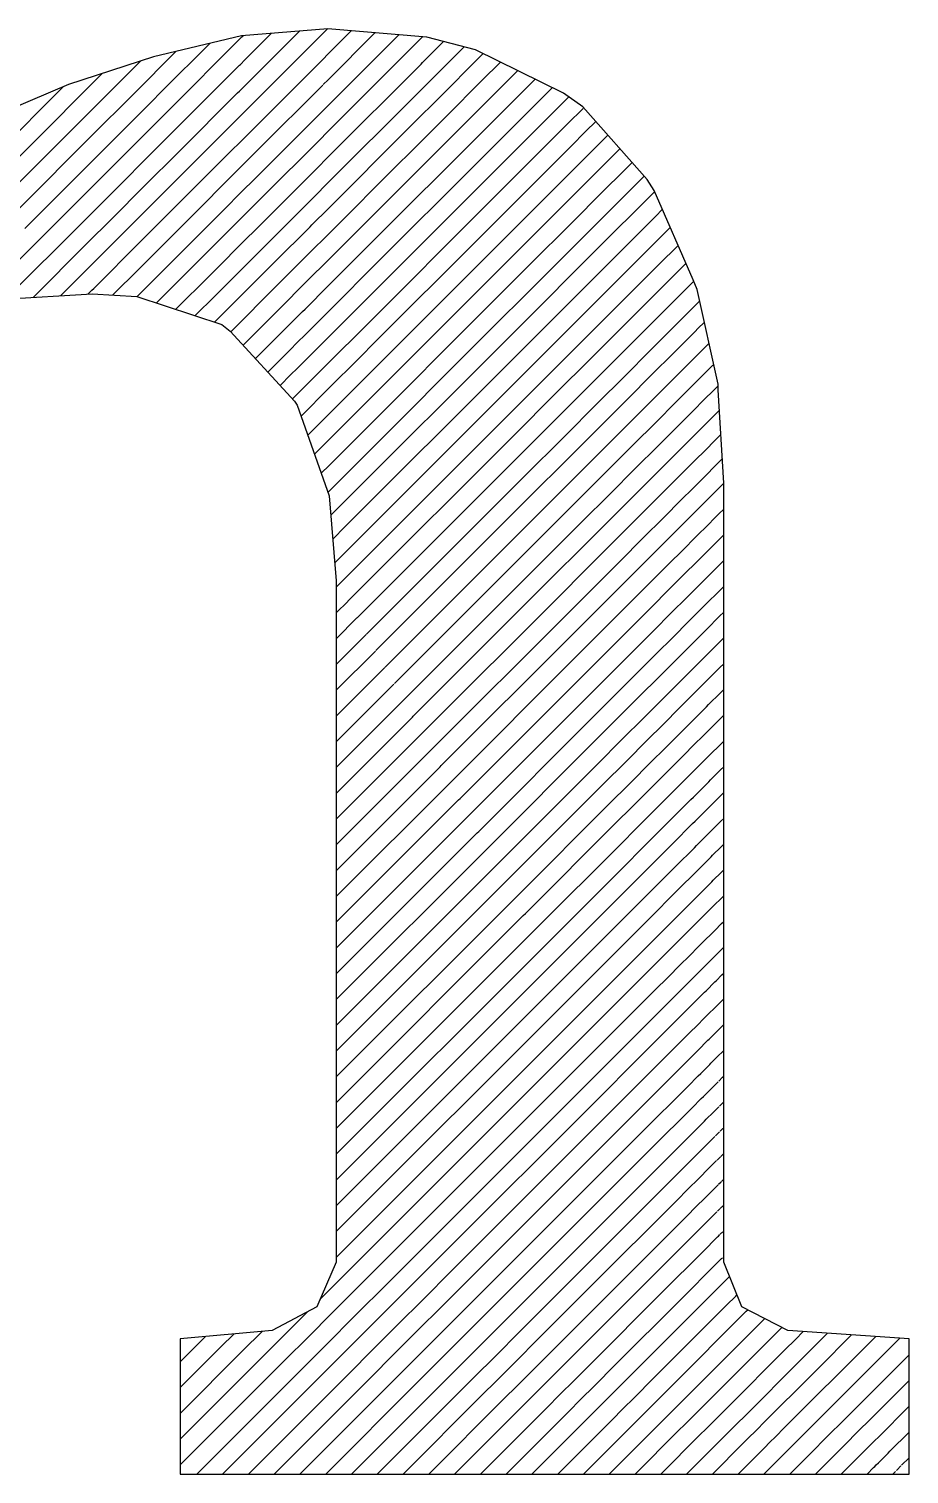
# Model space of a CAD drawing. Header units: metres. Extents: x 0 to 7795, y 0 to 4205.
# Drawn here: x 7363.79 to 7375.86, y 698.61 to 718.43 of the extents above; entities that cross this region are included whole.
import ezdxf

# ---------------------------------------------------------------- set-up
doc = ezdxf.new("R2010")
doc.units = ezdxf.units.M
doc.layers.add('MTH-CARIMBO-TXT1', color=1, linetype='Continuous')

msp = doc.modelspace()

# ---------------------------------------------------------------- linework, layer by layer
at = {"layer": 'MTH-CARIMBO-TXT1', "linetype": 'Continuous'}
for p, q in [((7366.796053, 717.696638), (7367.497543, 718.398127)), ((7366.840837, 717.387868), (7367.88211, 718.42914)), ((7367.889791, 718.083269), (7368.209126, 718.402603)), ((7365.61863, 717.579874), (7366.269498, 718.230742)), ((7365.690514, 717.298205), (7366.701942, 718.309634)), ((7366.706487, 718.314178), (7366.728409, 718.3361)), ((7366.75127, 718.005408), (7367.112976, 718.367114)), ((7367.890844, 717.730768), (7368.535129, 718.375054)), ((7367.891896, 717.378266), (7368.861133, 718.347504)), ((7367.892948, 717.025765), (7369.187137, 718.319954)), ((7369.302476, 718.08174), (7369.47645, 718.255714)), ((7369.371439, 717.797149), (7369.757686, 718.183396)), ((7364.400812, 717.069163), (7365.32033, 717.988681)), ((7365.546745, 717.861543), (7365.805459, 718.120257)), ((7366.688838, 717.942975), (7366.75127, 718.005408)), ((7366.88562, 717.079098), (7367.854442, 718.047919)), ((7367.857936, 718.051413), (7367.889791, 718.083269)), ((7369.188004, 717.967268), (7369.302476, 718.08174)), ((7369.440401, 717.512558), (7369.941459, 718.013616)), ((7369.941459, 718.013616), (7370.01941, 718.091567)), ((7364.364821, 717.386726), (7364.794311, 717.816216)), ((7365.41787, 717.732668), (7365.481828, 717.796626)), ((7365.481828, 717.796626), (7365.546745, 717.861543)), ((7365.762398, 717.016536), (7366.676296, 717.930434)), ((7366.676296, 717.930434), (7366.688838, 717.942975)), ((7367.894, 716.673264), (7369.167642, 717.946906)), ((7369.117293, 717.543004), (7369.371439, 717.797149)), ((7369.167642, 717.946906), (7369.188004, 717.967268)), ((7370.001509, 717.720113), (7370.256366, 717.97497)), ((7370.061559, 717.426609), (7370.493322, 717.858372)), ((7363.285632, 716.66109), (7364.257833, 717.633291)), ((7364.436802, 716.7516), (7365.41787, 717.732668)), ((7366.674973, 717.575557), (7366.796053, 717.696638)), ((7366.930404, 716.770328), (7367.819523, 717.659447)), ((7367.826572, 717.666496), (7367.890844, 717.730768)), ((7369.509363, 717.227967), (7370.001509, 717.720113)), ((7370.121609, 717.133106), (7370.730278, 717.741775)), ((7370.181659, 716.839603), (7370.967234, 717.625178)), ((7364.197163, 717.219068), (7364.364821, 717.386726)), ((7365.294407, 717.255651), (7365.455312, 717.416556)), ((7365.455312, 717.416556), (7365.61863, 717.579874)), ((7365.834283, 716.734867), (7366.65065, 717.551234)), ((7366.65065, 717.551234), (7366.674973, 717.575557)), ((7366.661108, 717.208139), (7366.840837, 717.387868)), ((7367.895052, 716.320763), (7369.072087, 717.497798)), ((7369.046583, 717.11874), (7369.440401, 717.512558)), ((7369.072087, 717.497798), (7369.117293, 717.543004)), ((7369.578326, 716.943376), (7370.061559, 717.426609)), ((7370.241709, 716.5461), (7371.134547, 717.438937)), ((7371.134547, 717.438937), (7371.193182, 717.497573)), ((7363.310886, 716.332791), (7364.197163, 717.219068)), ((7364.472793, 716.434037), (7365.294407, 717.255651)), ((7365.428795, 717.036486), (7365.690514, 717.298205)), ((7366.625003, 717.172034), (7366.661108, 717.208139)), ((7366.975187, 716.461558), (7367.784604, 717.270975)), ((7367.784604, 717.270975), (7367.795209, 717.281579)), ((7367.795209, 717.281579), (7367.891896, 717.378266)), ((7368.975872, 716.694476), (7369.509363, 717.227967)), ((7371.177166, 717.128003), (7371.389224, 717.340061)), ((7364.041864, 716.710216), (7364.400812, 717.069163)), ((7365.170944, 716.778635), (7365.428795, 717.036486)), ((7365.402279, 716.656416), (7365.762398, 717.016536)), ((7365.906167, 716.453198), (7366.625003, 717.172034)), ((7366.647243, 716.840721), (7366.88562, 717.079098)), ((7367.763845, 716.896662), (7367.892948, 717.025765)), ((7367.896105, 715.968262), (7368.976532, 717.04869)), ((7368.976532, 717.04869), (7369.046583, 717.11874)), ((7369.647288, 716.658785), (7370.121609, 717.133106)), ((7370.301759, 716.252596), (7371.177166, 717.128003)), ((7371.219785, 716.817069), (7371.427621, 717.024904)), ((7371.427621, 717.024904), (7371.562928, 717.160211)), ((7365.978051, 716.171529), (7366.599357, 716.792835)), ((7366.599357, 716.792835), (7366.647243, 716.840721)), ((7367.019971, 716.152788), (7367.749685, 716.882503)), ((7367.749685, 716.882503), (7367.763845, 716.896662)), ((7368.905161, 716.270212), (7369.578326, 716.943376)), ((7369.71625, 716.374194), (7370.181659, 716.839603)), ((7370.36181, 715.959093), (7371.219785, 716.817069)), ((7371.466017, 716.709747), (7371.728881, 716.972611)), ((7363.33614, 716.004491), (7364.041864, 716.710216)), ((7363.886565, 716.201363), (7364.436802, 716.7516)), ((7364.508783, 716.116474), (7365.170944, 716.778635)), ((7365.047481, 716.301619), (7365.402279, 716.656416)), ((7365.375762, 716.276346), (7365.834283, 716.734867)), ((7366.633378, 716.473303), (7366.930404, 716.770328)), ((7367.732481, 716.511745), (7367.894, 716.673264)), ((7367.897157, 715.615761), (7368.880977, 716.599581)), ((7368.834451, 715.845948), (7369.647288, 716.658785)), ((7368.880977, 716.599581), (7368.975872, 716.694476)), ((7371.262405, 716.506135), (7371.466017, 716.709747)), ((7371.504414, 716.394591), (7371.894835, 716.785012)), ((7371.542811, 716.079434), (7372.060789, 716.597412)), ((7363.731266, 715.69251), (7364.472793, 716.434037)), ((7365.349246, 715.896276), (7365.906167, 716.453198)), ((7366.049935, 715.88986), (7366.573711, 716.413635)), ((7366.573711, 716.413635), (7366.633378, 716.473303)), ((7366.619514, 716.105884), (7366.975187, 716.461558)), ((7367.064754, 715.844018), (7367.714767, 716.494031)), ((7367.714767, 716.494031), (7367.732481, 716.511745)), ((7369.785213, 716.089603), (7370.241709, 716.5461)), ((7370.42186, 715.66559), (7371.262405, 716.506135)), ((7371.305024, 716.1952), (7371.504414, 716.394591)), ((7371.581207, 715.764277), (7372.226742, 716.409812)), ((7363.361394, 715.676192), (7363.886565, 716.201363)), ((7364.544774, 715.798911), (7365.047481, 716.301619)), ((7364.924018, 715.824602), (7365.375762, 716.276346)), ((7367.701118, 716.126828), (7367.895052, 716.320763)), ((7368.76374, 715.421684), (7369.71625, 716.374194)), ((7368.785422, 716.150473), (7368.905161, 716.270212)), ((7369.854175, 715.805012), (7370.301759, 716.252596)), ((7363.575967, 715.183658), (7364.508783, 716.116474)), ((7365.322729, 715.516207), (7365.978051, 716.171529)), ((7366.12182, 715.60819), (7366.548064, 716.034435)), ((7366.548064, 716.034435), (7366.619514, 716.105884)), ((7366.605649, 715.738466), (7367.019971, 716.152788)), ((7367.109537, 715.535248), (7367.679848, 716.105558)), ((7367.679848, 716.105558), (7367.701118, 716.126828)), ((7367.898209, 715.26326), (7368.785422, 716.150473)), ((7368.693029, 714.99742), (7369.785213, 716.089603)), ((7370.48191, 715.372086), (7371.305024, 716.1952)), ((7371.347643, 715.884266), (7371.542811, 716.079434)), ((7371.619604, 715.44912), (7372.284018, 716.113534)), ((7372.284018, 716.113534), (7372.363062, 716.192578)), ((7364.580764, 715.481348), (7364.924018, 715.824602)), ((7364.800555, 715.347586), (7365.349246, 715.896276)), ((7365.296213, 715.136137), (7366.049935, 715.88986)), ((7366.591784, 715.371048), (7367.064754, 715.844018)), ((7367.669754, 715.741911), (7367.896105, 715.968262)), ((7368.622319, 714.573155), (7369.854175, 715.805012)), ((7368.689867, 715.701364), (7368.834451, 715.845948)), ((7369.923137, 715.520421), (7370.36181, 715.959093)), ((7370.54196, 715.078583), (7371.347643, 715.884266)), ((7372.30739, 715.783353), (7372.384646, 715.860609)), ((7372.384646, 715.860609), (7372.47577, 715.951733)), ((7363.469287, 714.723425), (7364.544774, 715.798911)), ((7365.272343, 714.758714), (7366.12182, 715.60819)), ((7366.193704, 715.326521), (7366.522418, 715.655235)), ((7366.522418, 715.655235), (7366.605649, 715.738466)), ((7367.154321, 715.226478), (7367.644929, 715.717086)), ((7367.638391, 715.356994), (7367.897157, 715.615761)), ((7367.644929, 715.717086), (7367.669754, 715.741911)), ((7367.899261, 714.910758), (7368.689867, 715.701364)), ((7369.9921, 715.23583), (7370.42186, 715.66559)), ((7371.390262, 715.573332), (7371.581207, 715.764277)), ((7371.658001, 715.133964), (7372.30739, 715.783353)), ((7372.406231, 715.52864), (7372.583373, 715.705783)), ((7363.846411, 714.746995), (7364.580764, 715.481348)), ((7364.677092, 714.870569), (7365.322729, 715.516207)), ((7366.577919, 715.00363), (7367.109537, 715.535248)), ((7368.551608, 714.148891), (7369.923137, 715.520421)), ((7368.594312, 715.252256), (7368.76374, 715.421684)), ((7370.60201, 714.78508), (7371.390262, 715.573332)), ((7371.432881, 715.262398), (7371.619604, 715.44912)), ((7371.696397, 714.818807), (7372.330762, 715.453171)), ((7372.330762, 715.453171), (7372.406231, 715.52864)), ((7372.427815, 715.196671), (7372.690976, 715.459833)), ((7364.616754, 715.163785), (7364.800555, 715.347586)), ((7365.5386, 714.671417), (7366.193704, 715.326521)), ((7366.265588, 715.044852), (7366.496772, 715.276036)), ((7366.496772, 715.276036), (7366.591784, 715.371048)), ((7366.564054, 714.636211), (7367.154321, 715.226478)), ((7367.199104, 714.917708), (7367.61001, 715.328614)), ((7367.607027, 714.972077), (7367.898209, 715.26326)), ((7367.61001, 715.328614), (7367.638391, 715.356994)), ((7367.900314, 714.558257), (7368.594312, 715.252256)), ((7368.480897, 713.724627), (7369.9921, 715.23583)), ((7370.061062, 714.951239), (7370.48191, 715.372086)), ((7370.66206, 714.491577), (7371.432881, 715.262398)), ((7372.4494, 714.864702), (7372.79858, 715.213883)), ((7364.223534, 714.770565), (7364.616754, 715.163785)), ((7364.940189, 714.780113), (7365.296213, 715.136137)), ((7365.804856, 714.58412), (7366.265588, 715.044852)), ((7370.130024, 714.666648), (7370.54196, 715.078583)), ((7371.4755, 714.951463), (7371.658001, 715.133964)), ((7371.734794, 714.50365), (7372.354134, 715.12299)), ((7372.354134, 715.12299), (7372.427815, 715.196671)), ((7364.600658, 714.794136), (7364.652745, 714.846222)), ((7364.652745, 714.846222), (7364.677092, 714.870569)), ((7366.337473, 714.763183), (7366.471125, 714.896836)), ((7366.471125, 714.896836), (7366.577919, 715.00363)), ((7366.556586, 714.27519), (7367.199104, 714.917708)), ((7367.243888, 714.608938), (7367.575091, 714.940142)), ((7367.575091, 714.940142), (7367.607027, 714.972077)), ((7367.575663, 714.58716), (7367.899261, 714.910758)), ((7368.410187, 713.300363), (7370.061062, 714.951239)), ((7368.498758, 714.803148), (7368.693029, 714.99742)), ((7370.72211, 714.198073), (7371.4755, 714.951463)), ((7371.518119, 714.640529), (7371.696397, 714.818807)), ((7372.377505, 714.792808), (7372.4494, 714.864702)), ((7372.470984, 714.532734), (7372.897926, 714.959675)), ((7366.071112, 714.496823), (7366.337473, 714.763183)), ((7366.445479, 714.517636), (7366.564054, 714.636211)), ((7367.901366, 714.205756), (7368.498758, 714.803148)), ((7368.339476, 712.876099), (7370.130024, 714.666648)), ((7370.198987, 714.382057), (7370.60201, 714.78508)), ((7370.78216, 713.90457), (7371.518119, 714.640529)), ((7371.773191, 714.188493), (7372.377505, 714.792808)), ((7372.492568, 714.200765), (7372.908625, 714.616821)), ((7372.908625, 714.616821), (7372.959462, 714.667659)), ((7372.959462, 714.667659), (7372.987555, 714.695751)), ((7366.337368, 714.409526), (7366.409357, 714.481514)), ((7366.409357, 714.481514), (7366.445479, 714.517636)), ((7366.725997, 714.091047), (7367.243888, 714.608938)), ((7367.288671, 714.300168), (7367.540172, 714.551669)), ((7367.540172, 714.551669), (7367.575663, 714.58716)), ((7367.5443, 714.202243), (7367.900314, 714.558257)), ((7368.403203, 714.354039), (7368.622319, 714.573155)), ((7370.267949, 714.097466), (7370.66206, 714.491577)), ((7371.560738, 714.329595), (7371.734794, 714.50365)), ((7371.811587, 713.873337), (7372.400877, 714.462627)), ((7372.400877, 714.462627), (7372.470984, 714.532734)), ((7366.895408, 713.906905), (7367.288671, 714.300168)), ((7367.902418, 713.853255), (7368.403203, 714.354039)), ((7368.268765, 712.451835), (7370.198987, 714.382057)), ((7370.84221, 713.611067), (7371.560738, 714.329595)), ((7372.514153, 713.868796), (7372.919324, 714.273967)), ((7372.919324, 714.273967), (7372.968831, 714.323474)), ((7372.968831, 714.323474), (7373.048512, 714.403155)), ((7367.333455, 713.991398), (7367.505253, 714.163197)), ((7367.505253, 714.163197), (7367.5443, 714.202243)), ((7367.512936, 713.817326), (7367.901366, 714.205756)), ((7368.198055, 712.027571), (7370.267949, 714.097466)), ((7368.307648, 713.904931), (7368.551608, 714.148891)), ((7370.336911, 713.812875), (7370.72211, 714.198073)), ((7370.90226, 713.317563), (7371.603358, 714.01866)), ((7371.603358, 714.01866), (7371.773191, 714.188493)), ((7371.849984, 713.55818), (7372.424249, 714.132445)), ((7372.424249, 714.132445), (7372.492568, 714.200765)), ((7372.9782, 713.97929), (7373.10947, 714.110559)), ((7367.064819, 713.722762), (7367.333455, 713.991398)), ((7367.481572, 713.432409), (7367.902418, 713.853255)), ((7367.90347, 713.500754), (7368.307648, 713.904931)), ((7370.405874, 713.528283), (7370.78216, 713.90457)), ((7371.645977, 713.707726), (7371.811587, 713.873337)), ((7372.447621, 713.802264), (7372.514153, 713.868796)), ((7372.535737, 713.536827), (7372.930023, 713.931112)), ((7372.930023, 713.931112), (7372.9782, 713.97929)), ((7372.987569, 713.635105), (7373.170427, 713.817963)), ((7373.170427, 713.817963), (7373.18084, 713.828376)), ((7367.23423, 713.53862), (7367.378238, 713.682628)), ((7367.378238, 713.682628), (7367.470335, 713.774725)), ((7367.470335, 713.774725), (7367.512936, 713.817326)), ((7368.127344, 711.603307), (7370.336911, 713.812875)), ((7368.212093, 713.455823), (7368.480897, 713.724627)), ((7370.962311, 713.02406), (7371.645977, 713.707726)), ((7371.88838, 713.243023), (7372.447621, 713.802264)), ((7372.940722, 713.588258), (7372.987569, 713.635105)), ((7367.435416, 713.386253), (7367.481572, 713.432409)), ((7367.521272, 713.118556), (7367.90347, 713.500754)), ((7367.904523, 713.148253), (7368.212093, 713.455823)), ((7368.056633, 711.179043), (7370.405874, 713.528283)), ((7370.474836, 713.243692), (7370.84221, 713.611067)), ((7371.688596, 713.396792), (7371.849984, 713.55818)), ((7371.926777, 712.927866), (7372.470993, 713.472082)), ((7372.470993, 713.472082), (7372.535737, 713.536827)), ((7372.557322, 713.204858), (7372.940722, 713.588258)), ((7372.996938, 713.290921), (7373.231384, 713.525367)), ((7367.403641, 713.354478), (7367.423021, 713.373858)), ((7367.423021, 713.373858), (7367.435416, 713.386253)), ((7368.035215, 710.804071), (7370.474836, 713.243692)), ((7368.116538, 713.006714), (7368.410187, 713.300363)), ((7370.543798, 712.959101), (7370.90226, 713.317563)), ((7371.022361, 712.730557), (7371.688596, 713.396792)), ((7371.731215, 713.085858), (7371.88838, 713.243023)), ((7372.578906, 712.872889), (7372.951421, 713.245404)), ((7372.951421, 713.245404), (7372.996938, 713.290921)), ((7367.613678, 712.857408), (7367.904523, 713.148253)), ((7371.082411, 712.437054), (7371.731215, 713.085858)), ((7371.965174, 712.61271), (7372.494365, 713.141901)), ((7372.494365, 713.141901), (7372.557322, 713.204858)), ((7373.006307, 712.946736), (7373.24298, 713.183409)), ((7373.24298, 713.183409), (7373.257839, 713.198268)), ((7367.905575, 712.795752), (7368.116538, 713.006714)), ((7368.020983, 712.557606), (7368.339476, 712.876099)), ((7368.16336, 710.578663), (7370.543798, 712.959101)), ((7370.612761, 712.67451), (7370.962311, 713.02406)), ((7371.773834, 712.774923), (7371.926777, 712.927866)), ((7372.517737, 712.81172), (7372.578906, 712.872889)), ((7372.600491, 712.54092), (7372.96212, 712.902549)), ((7372.96212, 712.902549), (7373.006307, 712.946736)), ((7373.015676, 712.602552), (7373.245225, 712.832101)), ((7373.245225, 712.832101), (7373.277758, 712.864633)), ((7367.706084, 712.596261), (7367.905575, 712.795752)), ((7368.291506, 710.353256), (7370.612761, 712.67451)), ((7370.681723, 712.389919), (7371.022361, 712.730557)), ((7371.142461, 712.14355), (7371.773834, 712.774923)), ((7372.00357, 712.297553), (7372.517737, 712.81172)), ((7367.79849, 712.335113), (7367.906627, 712.44325)), ((7367.906627, 712.44325), (7368.020983, 712.557606)), ((7367.925428, 712.108498), (7368.268765, 712.451835)), ((7370.750685, 712.105328), (7371.082411, 712.437054)), ((7371.202511, 711.850047), (7371.816453, 712.463989)), ((7371.816453, 712.463989), (7371.965174, 712.61271)), ((7372.041967, 711.982396), (7372.541109, 712.481538)), ((7372.541109, 712.481538), (7372.600491, 712.54092)), ((7372.622075, 712.208951), (7372.972819, 712.559695)), ((7372.972819, 712.559695), (7373.015676, 712.602552)), ((7373.025045, 712.258367), (7373.24747, 712.480792)), ((7373.24747, 712.480792), (7373.297676, 712.530999)), ((7368.419652, 710.127848), (7370.681723, 712.389919)), ((7371.859072, 712.153055), (7372.00357, 712.297553)), ((7372.983518, 712.21684), (7373.025045, 712.258367)), ((7367.890896, 712.073966), (7367.907679, 712.090749)), ((7367.907679, 712.090749), (7367.925428, 712.108498)), ((7368.547798, 709.902441), (7370.750685, 712.105328)), ((7370.819648, 711.820737), (7371.142461, 712.14355)), ((7371.262561, 711.556544), (7371.859072, 712.153055)), ((7372.080364, 711.66724), (7372.564481, 712.151357)), ((7372.564481, 712.151357), (7372.622075, 712.208951)), ((7372.64366, 711.876982), (7372.983518, 712.21684)), ((7373.034414, 711.914183), (7373.249715, 712.129484)), ((7373.249715, 712.129484), (7373.317595, 712.197364)), ((7367.929736, 711.759253), (7368.198055, 712.027571)), ((7370.88861, 711.536146), (7371.202511, 711.850047)), ((7371.322611, 711.26304), (7371.901691, 711.842121)), ((7371.901691, 711.842121), (7372.041967, 711.982396)), ((7372.587853, 711.821175), (7372.64366, 711.876982)), ((7372.665244, 711.545013), (7372.994217, 711.873986)), ((7372.994217, 711.873986), (7373.034414, 711.914183)), ((7373.251959, 711.778175), (7373.317555, 711.843771)), ((7368.675944, 709.677033), (7370.819648, 711.820737)), ((7371.94431, 711.531186), (7372.080364, 711.66724)), ((7372.11876, 711.352083), (7372.587853, 711.821175)), ((7373.043783, 711.569998), (7373.251959, 711.778175)), ((7367.956521, 711.432484), (7368.127344, 711.603307)), ((7368.80409, 709.451626), (7370.88861, 711.536146)), ((7370.957572, 711.251555), (7371.262561, 711.556544)), ((7371.382661, 710.969537), (7371.94431, 711.531186)), ((7372.157157, 711.036926), (7372.611225, 711.490994)), ((7372.611225, 711.490994), (7372.665244, 711.545013)), ((7372.686829, 711.213044), (7373.004916, 711.531132)), ((7373.004916, 711.531132), (7373.043783, 711.569998)), ((7373.254204, 711.426866), (7373.317555, 711.490217)), ((7368.932235, 709.226218), (7370.957572, 711.251555)), ((7371.026535, 710.966964), (7371.322611, 711.26304)), ((7371.98693, 711.220252), (7372.11876, 711.352083)), ((7373.053152, 711.225814), (7373.254204, 711.426866)), ((7367.983305, 711.105715), (7368.056633, 711.179043)), ((7371.442711, 710.676034), (7371.98693, 711.220252)), ((7372.195554, 710.721769), (7372.634597, 711.160812)), ((7372.634597, 711.160812), (7372.686829, 711.213044)), ((7372.708413, 710.881075), (7373.015615, 711.188277)), ((7373.015615, 711.188277), (7373.053152, 711.225814)), ((7373.062521, 710.881629), (7373.256449, 711.075558)), ((7373.256449, 711.075558), (7373.317555, 711.136664)), ((7369.060381, 709.00081), (7371.026535, 710.966964)), ((7371.095497, 710.682373), (7371.382661, 710.969537)), ((7371.502761, 710.38253), (7372.029549, 710.909318)), ((7372.029549, 710.909318), (7372.157157, 711.036926)), ((7372.657968, 710.830631), (7372.708413, 710.881075)), ((7372.729997, 710.549106), (7373.026314, 710.845423)), ((7373.026314, 710.845423), (7373.062521, 710.881629)), ((7368.00345, 710.772306), (7368.034857, 710.803714)), ((7369.188527, 708.775403), (7371.095497, 710.682373)), ((7371.164459, 710.397782), (7371.442711, 710.676034)), ((7372.072168, 710.598383), (7372.195554, 710.721769)), ((7372.23395, 710.406613), (7372.657968, 710.830631)), ((7373.07189, 710.537445), (7373.258694, 710.724249)), ((7373.258694, 710.724249), (7373.317555, 710.78311)), ((7368.00345, 710.418753), (7368.161562, 710.576865)), ((7371.562812, 710.089027), (7372.072168, 710.598383)), ((7372.272347, 710.091456), (7372.68134, 710.500449)), ((7372.68134, 710.500449), (7372.729997, 710.549106)), ((7372.751582, 710.217137), (7373.037013, 710.502568)), ((7373.037013, 710.502568), (7373.07189, 710.537445)), ((7368.00345, 710.0652), (7368.288266, 710.350016)), ((7369.316673, 708.549995), (7371.164459, 710.397782)), ((7371.233422, 710.113191), (7371.502761, 710.38253)), ((7371.622862, 709.795524), (7372.114787, 710.287449)), ((7372.114787, 710.287449), (7372.23395, 710.406613)), ((7373.081258, 710.19326), (7373.260939, 710.372941)), ((7373.260939, 710.372941), (7373.317555, 710.429557)), ((7368.00345, 709.711646), (7368.414971, 710.123167)), ((7369.444819, 708.324588), (7371.233422, 710.113191)), ((7371.302384, 709.8286), (7371.562812, 710.089027)), ((7372.157406, 709.976515), (7372.272347, 710.091456)), ((7372.310744, 709.776299), (7372.704712, 710.170268)), ((7372.704712, 710.170268), (7372.751582, 710.217137)), ((7372.773166, 709.885168), (7373.047712, 710.159714)), ((7373.047712, 710.159714), (7373.081258, 710.19326)), ((7373.263183, 710.021632), (7373.317555, 710.076004)), ((7368.00345, 709.358093), (7368.541675, 709.896318)), ((7371.682912, 709.502021), (7372.157406, 709.976515)), ((7372.728084, 709.840086), (7372.773166, 709.885168)), ((7373.090627, 709.849076), (7373.263183, 710.021632)), ((7368.00345, 709.004539), (7368.66838, 709.669469)), ((7369.572964, 708.09918), (7371.302384, 709.8286)), ((7371.371346, 709.544009), (7371.622862, 709.795524)), ((7371.742962, 709.208517), (7372.200025, 709.665581)), ((7372.200025, 709.665581), (7372.310744, 709.776299)), ((7372.34914, 709.461142), (7372.728084, 709.840086)), ((7372.794751, 709.5532), (7373.058411, 709.81686)), ((7373.058411, 709.81686), (7373.090627, 709.849076)), ((7373.099996, 709.504892), (7373.265428, 709.670323)), ((7373.265428, 709.670323), (7373.317555, 709.72245)), ((7369.70111, 707.873773), (7371.371346, 709.544009)), ((7371.440309, 709.259418), (7371.682912, 709.502021)), ((7372.242644, 709.354646), (7372.34914, 709.461142)), ((7372.387537, 709.145986), (7372.751456, 709.509905)), ((7372.751456, 709.509905), (7372.794751, 709.5532)), ((7372.816335, 709.221231), (7373.06911, 709.474005)), ((7373.06911, 709.474005), (7373.099996, 709.504892)), ((7368.00345, 708.650986), (7368.795084, 709.44262)), ((7369.829256, 707.648365), (7371.440309, 709.259418)), ((7371.803012, 708.915014), (7372.242644, 709.354646)), ((7373.109365, 709.160707), (7373.267673, 709.319015)), ((7373.267673, 709.319015), (7373.317555, 709.368897)), ((7368.00345, 708.297433), (7368.921789, 709.215771)), ((7368.921789, 709.215771), (7368.932235, 709.226218)), ((7371.509271, 708.974827), (7371.742962, 709.208517)), ((7372.285263, 709.043712), (7372.387537, 709.145986)), ((7372.425934, 708.830829), (7372.774828, 709.179723)), ((7372.774828, 709.179723), (7372.816335, 709.221231)), ((7372.83792, 708.889262), (7373.079809, 709.131151)), ((7373.079809, 709.131151), (7373.109365, 709.160707)), ((7368.00345, 707.943879), (7369.048493, 708.988922)), ((7369.048493, 708.988922), (7369.060381, 709.00081)), ((7369.957402, 707.422957), (7371.509271, 708.974827)), ((7371.578233, 708.690236), (7371.803012, 708.915014)), ((7371.863062, 708.621511), (7372.285263, 709.043712)), ((7372.7982, 708.849542), (7372.83792, 708.889262)), ((7373.118734, 708.816523), (7373.269918, 708.967706)), ((7373.269918, 708.967706), (7373.317555, 709.015343)), ((7368.00345, 707.590326), (7369.175198, 708.762073)), ((7369.175198, 708.762073), (7369.188527, 708.775403)), ((7370.085548, 707.19755), (7371.578233, 708.690236)), ((7371.923112, 708.328007), (7372.327883, 708.732778)), ((7372.327883, 708.732778), (7372.425934, 708.830829)), ((7372.46433, 708.515672), (7372.7982, 708.849542)), ((7372.859504, 708.557293), (7373.090508, 708.788296)), ((7373.090508, 708.788296), (7373.118734, 708.816523)), ((7368.00345, 707.236773), (7369.301902, 708.535225)), ((7369.301902, 708.535225), (7369.316673, 708.549995)), ((7371.647196, 708.405644), (7371.863062, 708.621511)), ((7372.370502, 708.421844), (7372.46433, 708.515672)), ((7372.502727, 708.200516), (7372.821572, 708.51936)), ((7372.821572, 708.51936), (7372.859504, 708.557293)), ((7373.101207, 708.445442), (7373.128103, 708.472338)), ((7373.128103, 708.472338), (7373.272162, 708.616398)), ((7373.272162, 708.616398), (7373.317555, 708.66179)), ((7368.00345, 706.883219), (7369.428607, 708.308376)), ((7369.428607, 708.308376), (7369.444819, 708.324588)), ((7370.213694, 706.972142), (7371.647196, 708.405644)), ((7371.716158, 708.121053), (7371.923112, 708.328007)), ((7371.983162, 708.034504), (7372.370502, 708.421844)), ((7372.881089, 708.225324), (7373.101207, 708.445442)), ((7373.274407, 708.265089), (7373.317555, 708.308237)), ((7368.00345, 706.529666), (7369.555311, 708.081527)), ((7369.555311, 708.081527), (7369.572964, 708.09918)), ((7370.341839, 706.746735), (7371.716158, 708.121053)), ((7372.043212, 707.741001), (7372.413121, 708.110909)), ((7372.413121, 708.110909), (7372.502727, 708.200516)), ((7372.541124, 707.885359), (7372.844944, 708.189179)), ((7372.844944, 708.189179), (7372.881089, 708.225324)), ((7372.902673, 707.893355), (7373.111906, 708.102588)), ((7373.111906, 708.102588), (7373.137472, 708.128154)), ((7373.137472, 708.128154), (7373.274407, 708.265089)), ((7369.682016, 707.854678), (7369.70111, 707.873773)), ((7371.785121, 707.836462), (7371.983162, 708.034504)), ((7372.45574, 707.799975), (7372.541124, 707.885359)), ((7372.868316, 707.858997), (7372.902673, 707.893355)), ((7373.146841, 707.783969), (7373.276652, 707.91378)), ((7373.276652, 707.91378), (7373.317555, 707.954683)), ((7368.00345, 706.176112), (7369.682016, 707.854678)), ((7370.469985, 706.521327), (7371.785121, 707.836462)), ((7371.854083, 707.551871), (7372.043212, 707.741001)), ((7372.103262, 707.447498), (7372.45574, 707.799975)), ((7372.57952, 707.570202), (7372.868316, 707.858997)), ((7372.924258, 707.561386), (7373.122605, 707.759733)), ((7373.122605, 707.759733), (7373.146841, 707.783969)), ((7368.00345, 705.822559), (7369.80872, 707.627829)), ((7369.80872, 707.627829), (7369.829256, 707.648365)), ((7370.598131, 706.295919), (7371.854083, 707.551871)), ((7372.163313, 707.153994), (7372.498359, 707.489041)), ((7372.498359, 707.489041), (7372.57952, 707.570202)), ((7372.617917, 707.255045), (7372.891688, 707.528816)), ((7372.891688, 707.528816), (7372.924258, 707.561386)), ((7373.15621, 707.439785), (7373.278897, 707.562472)), ((7373.278897, 707.562472), (7373.317555, 707.60113)), ((7368.00345, 705.469006), (7369.935425, 707.40098)), ((7369.935425, 707.40098), (7369.957402, 707.422957)), ((7371.923045, 707.26728), (7372.103262, 707.447498)), ((7372.945842, 707.229417), (7373.133304, 707.416879)), ((7373.133304, 707.416879), (7373.15621, 707.439785)), ((7368.00345, 705.115452), (7370.062129, 707.174131)), ((7370.062129, 707.174131), (7370.085548, 707.19755)), ((7370.726277, 706.070512), (7371.923045, 707.26728)), ((7371.992008, 706.982689), (7372.163313, 707.153994)), ((7372.223363, 706.860491), (7372.540978, 707.178106)), ((7372.540978, 707.178106), (7372.617917, 707.255045)), ((7372.656314, 706.939889), (7372.91506, 707.198634)), ((7372.91506, 707.198634), (7372.945842, 707.229417)), ((7373.144003, 707.074025), (7373.165579, 707.0956)), ((7373.165579, 707.0956), (7373.281142, 707.211163)), ((7373.281142, 707.211163), (7373.317555, 707.247577)), ((7368.00345, 704.761899), (7370.188833, 706.947282)), ((7370.188833, 706.947282), (7370.213694, 706.972142)), ((7370.854423, 705.845104), (7371.992008, 706.982689)), ((7372.583597, 706.867172), (7372.656314, 706.939889)), ((7372.938431, 706.868453), (7372.967426, 706.897448)), ((7372.967426, 706.897448), (7373.144003, 707.074025)), ((7373.283386, 706.859855), (7373.317555, 706.894023)), ((7368.00345, 704.408345), (7370.315538, 706.720433)), ((7370.315538, 706.720433), (7370.341839, 706.746735)), ((7370.982568, 705.619697), (7372.06097, 706.698098)), ((7372.06097, 706.698098), (7372.223363, 706.860491)), ((7372.283413, 706.566988), (7372.583597, 706.867172)), ((7372.69471, 706.624732), (7372.938431, 706.868453)), ((7372.989011, 706.565479), (7373.154702, 706.73117)), ((7373.154702, 706.73117), (7373.174948, 706.751416)), ((7373.174948, 706.751416), (7373.283386, 706.859855)), ((7368.00345, 704.054792), (7370.442242, 706.493584)), ((7370.442242, 706.493584), (7370.469985, 706.521327)), ((7372.129932, 706.413507), (7372.283413, 706.566988)), ((7372.343463, 706.273484), (7372.626216, 706.556238)), ((7372.626216, 706.556238), (7372.69471, 706.624732)), ((7372.733107, 706.309575), (7372.961803, 706.538272)), ((7372.961803, 706.538272), (7372.989011, 706.565479)), ((7373.184317, 706.407231), (7373.285631, 706.508546)), ((7373.285631, 706.508546), (7373.317555, 706.54047)), ((7370.568947, 706.266735), (7370.598131, 706.295919)), ((7371.110714, 705.394289), (7372.129932, 706.413507)), ((7372.668836, 706.245304), (7372.733107, 706.309575)), ((7373.010595, 706.23351), (7373.165401, 706.388316)), ((7373.165401, 706.388316), (7373.184317, 706.407231)), ((7368.00345, 703.701239), (7370.568947, 706.266735)), ((7371.23886, 705.168882), (7372.198895, 706.128916)), ((7372.198895, 706.128916), (7372.343463, 706.273484)), ((7372.403513, 705.979981), (7372.668836, 706.245304)), ((7372.771504, 705.994418), (7372.985175, 706.20809)), ((7372.985175, 706.20809), (7373.010595, 706.23351)), ((7373.193685, 706.063047), (7373.287876, 706.157237)), ((7373.287876, 706.157237), (7373.317555, 706.186916)), ((7368.00345, 703.347685), (7370.695651, 706.039887)), ((7370.695651, 706.039887), (7370.726277, 706.070512)), ((7372.267857, 705.844325), (7372.403513, 705.979981)), ((7372.463563, 705.686478), (7372.711455, 705.934369)), ((7372.711455, 705.934369), (7372.771504, 705.994418)), ((7373.008547, 705.877909), (7373.03218, 705.901541)), ((7373.03218, 705.901541), (7373.1761, 706.045461)), ((7373.1761, 706.045461), (7373.193685, 706.063047)), ((7368.00345, 702.994132), (7370.822356, 705.813038)), ((7370.822356, 705.813038), (7370.854423, 705.845104)), ((7371.367006, 704.943474), (7372.267857, 705.844325)), ((7372.8099, 705.679262), (7373.008547, 705.877909)), ((7373.053764, 705.569572), (7373.186799, 705.702607)), ((7373.186799, 705.702607), (7373.203054, 705.718862)), ((7373.203054, 705.718862), (7373.290121, 705.805929)), ((7373.290121, 705.805929), (7373.317555, 705.833363)), ((7368.00345, 702.640578), (7370.94906, 705.586189)), ((7370.94906, 705.586189), (7370.982568, 705.619697)), ((7371.495152, 704.718066), (7372.336819, 705.559734)), ((7372.336819, 705.559734), (7372.463563, 705.686478)), ((7372.523613, 705.392975), (7372.754074, 705.623435)), ((7372.754074, 705.623435), (7372.8099, 705.679262)), ((7372.848297, 705.364105), (7373.031919, 705.547727)), ((7373.031919, 705.547727), (7373.053764, 705.569572)), ((7368.00345, 702.287025), (7371.075765, 705.35934)), ((7371.075765, 705.35934), (7371.110714, 705.394289)), ((7372.405782, 705.275143), (7372.523613, 705.392975)), ((7372.583663, 705.099471), (7372.796693, 705.312501)), ((7372.796693, 705.312501), (7372.848297, 705.364105)), ((7373.075349, 705.237603), (7373.197498, 705.359753)), ((7373.197498, 705.359753), (7373.212423, 705.374678)), ((7373.212423, 705.374678), (7373.292366, 705.45462)), ((7373.292366, 705.45462), (7373.317555, 705.47981)), ((7368.00345, 701.933472), (7371.202469, 705.132491)), ((7371.202469, 705.132491), (7371.23886, 705.168882)), ((7371.623298, 704.492659), (7372.405782, 705.275143)), ((7372.474744, 704.990552), (7372.583663, 705.099471)), ((7372.886694, 705.048948), (7373.055291, 705.217546)), ((7373.055291, 705.217546), (7373.075349, 705.237603)), ((7373.221792, 705.030493), (7373.29461, 705.103311)), ((7373.29461, 705.103311), (7373.317555, 705.126256)), ((7368.00345, 701.579918), (7371.329174, 704.905642)), ((7371.329174, 704.905642), (7371.367006, 704.943474)), ((7371.751443, 704.267251), (7372.474744, 704.990552)), ((7372.643713, 704.805968), (7372.839312, 705.001567)), ((7372.839312, 705.001567), (7372.886694, 705.048948)), ((7373.078663, 704.887364), (7373.096933, 704.905634)), ((7373.096933, 704.905634), (7373.208197, 705.016898)), ((7373.208197, 705.016898), (7373.221792, 705.030493)), ((7371.455878, 704.678793), (7371.495152, 704.718066)), ((7371.879589, 704.041844), (7372.543706, 704.705961)), ((7372.543706, 704.705961), (7372.643713, 704.805968)), ((7372.881931, 704.690632), (7372.92509, 704.733791)), ((7372.92509, 704.733791), (7373.078663, 704.887364)), ((7373.231161, 704.686309), (7373.296855, 704.752003)), ((7373.296855, 704.752003), (7373.317555, 704.772703)), ((7368.261213, 701.484127), (7371.455878, 704.678793)), ((7372.612669, 704.42137), (7372.703763, 704.512465)), ((7372.703763, 704.512465), (7372.881931, 704.690632)), ((7372.963487, 704.418635), (7373.102035, 704.557183)), ((7373.102035, 704.557183), (7373.118518, 704.573666)), ((7373.118518, 704.573666), (7373.218896, 704.674044)), ((7373.218896, 704.674044), (7373.231161, 704.686309)), ((7368.579739, 701.4491), (7371.582583, 704.451944)), ((7371.582583, 704.451944), (7371.623298, 704.492659)), ((7372.007735, 703.816436), (7372.612669, 704.42137)), ((7372.763814, 704.218961), (7372.92455, 704.379698)), ((7372.92455, 704.379698), (7372.963487, 704.418635)), ((7373.140102, 704.241697), (7373.229595, 704.331189)), ((7373.229595, 704.331189), (7373.24053, 704.342124)), ((7373.24053, 704.342124), (7373.2991, 704.400694)), ((7373.2991, 704.400694), (7373.317555, 704.419149)), ((7368.898265, 701.414073), (7371.709287, 704.225095)), ((7371.709287, 704.225095), (7371.751443, 704.267251)), ((7372.135881, 703.591029), (7372.681631, 704.136779)), ((7372.681631, 704.136779), (7372.763814, 704.218961)), ((7373.001884, 704.103478), (7373.125407, 704.227001)), ((7373.125407, 704.227001), (7373.140102, 704.241697)), ((7369.216792, 701.379046), (7371.835992, 703.998246)), ((7371.835992, 703.998246), (7371.879589, 704.041844)), ((7372.750593, 703.852188), (7372.823864, 703.925458)), ((7372.823864, 703.925458), (7372.967169, 704.068764)), ((7372.967169, 704.068764), (7373.001884, 704.103478)), ((7373.148779, 703.89682), (7373.161687, 703.909728)), ((7373.161687, 703.909728), (7373.240294, 703.988335)), ((7373.249899, 703.99794), (7373.301345, 704.049386)), ((7373.301345, 704.049386), (7373.317555, 704.065596)), ((7369.535318, 701.344019), (7371.962696, 703.771397)), ((7371.962696, 703.771397), (7372.007735, 703.816436)), ((7372.264027, 703.365621), (7372.750593, 703.852188)), ((7372.883914, 703.631955), (7373.009788, 703.75783)), ((7373.009788, 703.75783), (7373.04028, 703.788321)), ((7373.04028, 703.788321), (7373.148779, 703.89682)), ((7373.303589, 703.698077), (7373.317555, 703.712043)), ((7369.853845, 701.308993), (7372.089401, 703.544548)), ((7372.089401, 703.544548), (7372.135881, 703.591029)), ((7372.392172, 703.140213), (7372.819556, 703.567597)), ((7372.819556, 703.567597), (7372.883914, 703.631955)), ((7373.078677, 703.473165), (7373.172151, 703.566638)), ((7373.172151, 703.566638), (7373.183271, 703.577759)), ((7373.183271, 703.577759), (7373.250993, 703.645481)), ((7373.259268, 703.653756), (7373.303589, 703.698077)), ((7370.172371, 701.273966), (7372.216105, 703.3177)), ((7372.216105, 703.3177), (7372.264027, 703.365621)), ((7372.888518, 703.283006), (7372.943964, 703.338451)), ((7372.943964, 703.338451), (7373.052408, 703.446895)), ((7373.052408, 703.446895), (7373.078677, 703.473165)), ((7373.268637, 703.309571), (7373.305834, 703.346768)), ((7373.305834, 703.346768), (7373.317555, 703.358489)), ((7372.34281, 703.090851), (7372.392172, 703.140213)), ((7372.520318, 702.914806), (7372.888518, 703.283006)), ((7373.004014, 703.044948), (7373.095027, 703.135961)), ((7373.095027, 703.135961), (7373.117074, 703.158008)), ((7373.117074, 703.158008), (7373.195523, 703.236457)), ((7373.204856, 703.24579), (7373.261692, 703.302626)), ((7370.490898, 701.238939), (7372.34281, 703.090851)), ((7372.648464, 702.689398), (7372.95748, 702.998414)), ((7372.95748, 702.998414), (7373.004014, 703.044948)), ((7373.22644, 702.913821), (7373.272391, 702.959772)), ((7373.278006, 702.965387), (7373.308079, 702.99546)), ((7370.809424, 701.203912), (7372.469514, 702.864002)), ((7372.469514, 702.864002), (7372.520318, 702.914806)), ((7373.026443, 702.713823), (7373.064064, 702.751445)), ((7373.064064, 702.751445), (7373.137646, 702.825027)), ((7373.137646, 702.825027), (7373.15547, 702.842851)), ((7373.15547, 702.842851), (7373.218895, 702.906275)), ((7371.12795, 701.168885), (7372.596219, 702.637153)), ((7372.596219, 702.637153), (7372.648464, 702.689398)), ((7372.77661, 702.463991), (7373.026443, 702.713823)), ((7373.180265, 702.514092), (7373.193867, 702.527694)), ((7373.193867, 702.527694), (7373.242266, 702.576094)), ((7373.248024, 702.581852), (7373.28309, 702.616917)), ((7373.287375, 702.621202), (7373.310324, 702.644151)), ((7371.446477, 701.133858), (7372.722923, 702.410304)), ((7372.722923, 702.410304), (7372.77661, 702.463991)), ((7372.904756, 702.238583), (7373.095405, 702.429232)), ((7373.095405, 702.429232), (7373.124114, 702.457942)), ((7373.124114, 702.457942), (7373.180265, 702.514092)), ((7371.765003, 701.098831), (7372.849628, 702.183455)), ((7372.849628, 702.183455), (7372.904756, 702.238583)), ((7373.032902, 702.013176), (7373.164367, 702.144641)), ((7373.164367, 702.144641), (7373.184164, 702.164438)), ((7373.184164, 702.164438), (7373.222884, 702.203158)), ((7373.232264, 702.212538), (7373.265638, 702.245912)), ((7373.269609, 702.249883), (7373.293789, 702.274063)), ((7373.296744, 702.277018), (7373.312569, 702.292843)), ((7372.08353, 701.063804), (7372.976332, 701.956606)), ((7372.976332, 701.956606), (7373.032902, 702.013176)), ((7373.291193, 701.917914), (7373.304488, 701.931209)), ((7372.402056, 701.028777), (7373.103037, 701.729757)), ((7373.103037, 701.729757), (7373.161047, 701.787768)), ((7373.161047, 701.787768), (7373.23333, 701.86005)), ((7373.23333, 701.86005), (7373.244214, 701.870935)), ((7373.244214, 701.870935), (7373.265503, 701.892224)), ((7373.27066, 701.897381), (7373.28901, 701.915731)), ((7373.229741, 701.502908), (7373.289193, 701.56236)), ((7373.289193, 701.56236), (7373.302292, 701.575459)), ((7367.780922, 701.003837), (7368.212314, 701.435228)), ((7367.966333, 700.835695), (7368.470414, 701.339775)), ((7368.212314, 701.435228), (7368.261213, 701.484127)), ((7368.470414, 701.339775), (7368.579739, 701.4491)), ((7368.728514, 701.244322), (7368.898265, 701.414073)), ((7368.986614, 701.148869), (7369.216792, 701.379046)), ((7369.244715, 701.053416), (7369.535318, 701.344019)), ((7372.720583, 700.99375), (7373.229741, 701.502908)), ((7368.24204, 700.757848), (7368.728514, 701.244322)), ((7368.517747, 700.680001), (7368.986614, 701.148869)), ((7369.502815, 700.957963), (7369.853845, 701.308993)), ((7369.760915, 700.86251), (7370.172371, 701.273966)), ((7370.019015, 700.767056), (7370.490898, 701.238939)), ((7370.277116, 700.671603), (7370.809424, 701.203912)), ((7370.535216, 700.57615), (7371.12795, 701.168885)), ((7370.793316, 700.480697), (7371.446477, 701.133858)), ((7373.039109, 700.958723), (7373.356445, 701.276059)), ((7373.356445, 701.276059), (7373.397087, 701.316701)), ((7368.793453, 700.602155), (7369.244715, 701.053416)), ((7369.06916, 700.524308), (7369.502815, 700.957963)), ((7371.051416, 700.385244), (7371.765003, 701.098831)), ((7371.309517, 700.289791), (7372.08353, 701.063804)), ((7371.567617, 700.194338), (7372.402056, 701.028777)), ((7371.825717, 700.098884), (7372.720583, 700.99375)), ((7372.083817, 700.003431), (7373.039109, 700.958723)), ((7373.357635, 700.923696), (7373.48315, 701.04921)), ((7373.48315, 701.04921), (7373.499225, 701.065285)), ((7367.310823, 700.533738), (7367.612161, 700.835076)), ((7367.599348, 700.468709), (7367.966333, 700.835695)), ((7367.887873, 700.403681), (7368.24204, 700.757848)), ((7369.344867, 700.446461), (7369.760915, 700.86251)), ((7369.620574, 700.368615), (7370.019015, 700.767056)), ((7372.341918, 699.907978), (7373.357635, 700.923696)), ((7372.600018, 699.812525), (7373.627163, 700.83967)), ((7373.627163, 700.83967), (7373.646717, 700.859224)), ((7373.80394, 700.662893), (7373.880062, 700.739016)), ((7366.724738, 700.301206), (7366.986866, 700.563334)), ((7368.176398, 700.338652), (7368.517747, 700.680001)), ((7368.464922, 700.273624), (7368.793453, 700.602155)), ((7369.896281, 700.290768), (7370.277116, 700.671603)), ((7370.171987, 700.212922), (7370.535216, 700.57615)), ((7372.858118, 699.717072), (7373.80394, 700.662893)), ((7373.980716, 700.486117), (7374.113408, 700.618808)), ((7374.300855, 700.452702), (7374.409315, 700.561162)), ((7374.462745, 700.261039), (7374.740059, 700.538352)), ((7365.862516, 700.146091), (7366.128259, 700.411834)), ((7365.862516, 699.792537), (7366.426498, 700.35652)), ((7366.128259, 700.411834), (7366.209049, 700.492624)), ((7366.426498, 700.35652), (7366.597957, 700.527979)), ((7367.022977, 700.245892), (7367.310823, 700.533738)), ((7367.321216, 700.190578), (7367.599348, 700.468709)), ((7367.619456, 700.135264), (7367.887873, 700.403681)), ((7367.917695, 700.07995), (7368.176398, 700.338652)), ((7368.753447, 700.208595), (7369.06916, 700.524308)), ((7369.041972, 700.143566), (7369.344867, 700.446461)), ((7369.330497, 700.078538), (7369.620574, 700.368615)), ((7370.447694, 700.135075), (7370.793316, 700.480697)), ((7370.723401, 700.057228), (7371.051416, 700.385244)), ((7373.116218, 699.621619), (7373.980716, 700.486117)), ((7374.157493, 700.30934), (7374.300855, 700.452702)), ((7374.624635, 700.069376), (7375.070802, 700.515542)), ((7374.786526, 699.877712), (7375.401546, 700.492732)), ((7374.948416, 699.686049), (7375.732289, 700.469922)), ((7365.862516, 699.438984), (7366.724738, 700.301206)), ((7365.862516, 699.085431), (7367.022977, 700.245892)), ((7365.862516, 698.731877), (7367.321216, 700.190578)), ((7368.215935, 700.024636), (7368.464922, 700.273624)), ((7368.514174, 699.969322), (7368.753447, 700.208595)), ((7368.812413, 699.914008), (7369.041972, 700.143566)), ((7369.619022, 700.013509), (7369.896281, 700.290768)), ((7369.907546, 699.948481), (7370.171987, 700.212922)), ((7370.999108, 699.979382), (7371.309517, 700.289791)), ((7371.274814, 699.901535), (7371.567617, 700.194338)), ((7373.374319, 699.526166), (7374.157493, 700.30934)), ((7374.33427, 700.132563), (7374.462745, 700.261039)), ((7375.110306, 699.494386), (7375.859914, 700.243994)), ((7366.091111, 698.606919), (7367.619456, 700.135264)), ((7366.444664, 698.606919), (7367.917695, 700.07995)), ((7366.798217, 698.606919), (7368.215935, 700.024636)), ((7367.151771, 698.606919), (7368.514174, 699.969322)), ((7369.110653, 699.858694), (7369.330497, 700.078538)), ((7369.408892, 699.80338), (7369.619022, 700.013509)), ((7369.707131, 699.748066), (7369.907546, 699.948481)), ((7370.196071, 699.883452), (7370.447694, 700.135075)), ((7370.484596, 699.818424), (7370.723401, 700.057228)), ((7370.773121, 699.753395), (7370.999108, 699.979382)), ((7371.550521, 699.823688), (7371.825717, 700.098884)), ((7371.826228, 699.745842), (7372.083817, 700.003431)), ((7373.632419, 699.430713), (7374.33427, 700.132563)), ((7373.890519, 699.335259), (7374.511046, 699.955787)), ((7374.511046, 699.955787), (7374.624635, 700.069376)), ((7367.505324, 698.606919), (7368.812413, 699.914008)), ((7367.858878, 698.606919), (7369.110653, 699.858694)), ((7368.212431, 698.606919), (7369.408892, 699.80338)), ((7368.565984, 698.606919), (7369.707131, 699.748066)), ((7370.005371, 699.692752), (7370.196071, 699.883452)), ((7370.30361, 699.637438), (7370.484596, 699.818424)), ((7370.60185, 699.582124), (7370.773121, 699.753395)), ((7371.061646, 699.688366), (7371.274814, 699.901535)), ((7371.350171, 699.623338), (7371.550521, 699.823688)), ((7371.638695, 699.558309), (7371.826228, 699.745842)), ((7372.101935, 699.667995), (7372.341918, 699.907978)), ((7372.377641, 699.590149), (7372.600018, 699.812525)), ((7374.148619, 699.239806), (7374.687823, 699.77901)), ((7374.687823, 699.77901), (7374.786526, 699.877712)), ((7375.272196, 699.302723), (7375.859914, 699.890441)), ((7368.919538, 698.606919), (7370.005371, 699.692752)), ((7369.273091, 698.606919), (7370.30361, 699.637438)), ((7369.626645, 698.606919), (7370.60185, 699.582124)), ((7370.900089, 699.52681), (7371.061646, 699.688366)), ((7371.198328, 699.471496), (7371.350171, 699.623338)), ((7371.496568, 699.416182), (7371.638695, 699.558309)), ((7371.92722, 699.493281), (7372.101935, 699.667995)), ((7372.215745, 699.428252), (7372.377641, 699.590149)), ((7372.653348, 699.512302), (7372.858118, 699.717072)), ((7372.929055, 699.434455), (7373.116218, 699.621619)), ((7374.40672, 699.144353), (7374.8646, 699.602233)), ((7374.8646, 699.602233), (7374.948416, 699.686049)), ((7369.980198, 698.606919), (7370.900089, 699.52681)), ((7370.333751, 698.606919), (7371.198328, 699.471496)), ((7370.687305, 698.606919), (7371.496568, 699.416182)), ((7371.040858, 698.606919), (7371.794807, 699.360868)), ((7371.794807, 699.360868), (7371.92722, 699.493281)), ((7372.093047, 699.305554), (7372.215745, 699.428252)), ((7372.391286, 699.25024), (7372.50427, 699.363224)), ((7372.50427, 699.363224), (7372.653348, 699.512302)), ((7372.792795, 699.298195), (7372.929055, 699.434455)), ((7373.08132, 699.233166), (7373.204762, 699.356609)), ((7373.204762, 699.356609), (7373.374319, 699.526166)), ((7373.480469, 699.278762), (7373.632419, 699.430713)), ((7374.66482, 699.0489), (7375.041377, 699.425457)), ((7375.041377, 699.425457), (7375.110306, 699.494386)), ((7375.434087, 699.11106), (7375.859914, 699.536888)), ((7371.394411, 698.606919), (7372.093047, 699.305554)), ((7371.747965, 698.606919), (7372.391286, 699.25024)), ((7372.101518, 698.606919), (7372.689525, 699.194926)), ((7372.689525, 699.194926), (7372.792795, 699.298195)), ((7372.987765, 699.139612), (7373.08132, 699.233166)), ((7373.286004, 699.084298), (7373.369844, 699.168138)), ((7373.369844, 699.168138), (7373.480469, 699.278762)), ((7373.658369, 699.103109), (7373.756175, 699.200916)), ((7373.756175, 699.200916), (7373.890519, 699.335259)), ((7374.031882, 699.123069), (7374.148619, 699.239806)), ((7374.92292, 698.953447), (7375.218153, 699.24868)), ((7375.218153, 699.24868), (7375.272196, 699.302723)), ((7375.595977, 698.919397), (7375.859914, 699.183334)), ((7372.455072, 698.606919), (7372.987765, 699.139612)), ((7372.808625, 698.606919), (7373.286004, 699.084298)), ((7373.162178, 698.606919), (7373.584244, 699.028984)), ((7373.515732, 698.606919), (7373.882483, 698.97367)), ((7373.584244, 699.028984), (7373.658369, 699.103109)), ((7373.882483, 698.97367), (7373.946894, 699.038081)), ((7373.946894, 699.038081), (7374.031882, 699.123069)), ((7374.180722, 698.918356), (7374.235419, 698.973052)), ((7374.235419, 698.973052), (7374.307589, 699.045222)), ((7374.307589, 699.045222), (7374.40672, 699.144353)), ((7374.523944, 698.908024), (7374.583296, 698.967376)), ((7374.583296, 698.967376), (7374.66482, 699.0489)), ((7374.859002, 698.889529), (7374.92292, 698.953447)), ((7375.181021, 698.857994), (7375.39493, 699.071903)), ((7375.39493, 699.071903), (7375.434087, 699.11106)), ((7373.869285, 698.606919), (7374.180722, 698.918356)), ((7374.222839, 698.606919), (7374.478962, 698.863042)), ((7374.478962, 698.863042), (7374.523944, 698.908024)), ((7374.576392, 698.606919), (7374.777201, 698.807728)), ((7374.777201, 698.807728), (7374.812468, 698.842995)), ((7374.812468, 698.842995), (7374.859002, 698.889529)), ((7374.929945, 698.606919), (7375.075441, 698.752414)), ((7375.075441, 698.752414), (7375.100993, 698.777966)), ((7375.100993, 698.777966), (7375.134709, 698.811682)), ((7375.134709, 698.811682), (7375.181021, 698.857994)), ((7375.410416, 698.733836), (7375.439121, 698.762541)), ((7375.439121, 698.762541), (7375.571707, 698.895126)), ((7375.571707, 698.895126), (7375.595977, 698.919397)), ((7375.757867, 698.727733), (7375.859914, 698.829781)), ((7375.283499, 698.606919), (7375.37368, 698.6971)), ((7375.37368, 698.6971), (7375.389518, 698.712938)), ((7375.389518, 698.712938), (7375.410416, 698.733836)), ((7375.637052, 698.606919), (7375.671919, 698.641786)), ((7375.686123, 698.655989), (7375.697221, 698.667087)), ((7375.697221, 698.667087), (7375.748483, 698.71835))]:
    msp.add_line(p, q, dxfattribs=at)
msp.add_lwpolyline([(7363.434849, 714.721272), (7364.65824, 714.797734), (7365.269936, 714.759503), (7366.43598, 714.377194), (7366.550673, 714.281616), (7367.429986, 713.325842), (7367.468217, 713.268496), (7367.907873, 712.025989), (7368.00345, 710.859944), (7368.00345, 701.512472), (7367.735833, 700.900777), (7367.124138, 700.575814), (7365.862516, 700.461121), (7365.862516, 698.606919), (7375.859914, 698.606919), (7375.859914, 700.461121), (7374.196867, 700.575814), (7373.566056, 700.900777), (7373.317555, 701.512472), (7373.317555, 712.198028), (7373.241093, 713.478766), (7373.241093, 713.555228), (7372.954361, 714.855081), (7372.897014, 714.988889), (7372.361781, 716.21228), (7372.266203, 716.365204), (7371.386891, 717.359209), (7371.119274, 717.550364), (7369.914999, 718.142944), (7369.245957, 718.314984), (7367.888757, 718.429677), (7366.703597, 718.334099), (7365.499322, 718.047367), (7364.333277, 717.665057), (7363.243694, 717.206286)], dxfattribs=at)

doc.saveas('drawing.dxf')
